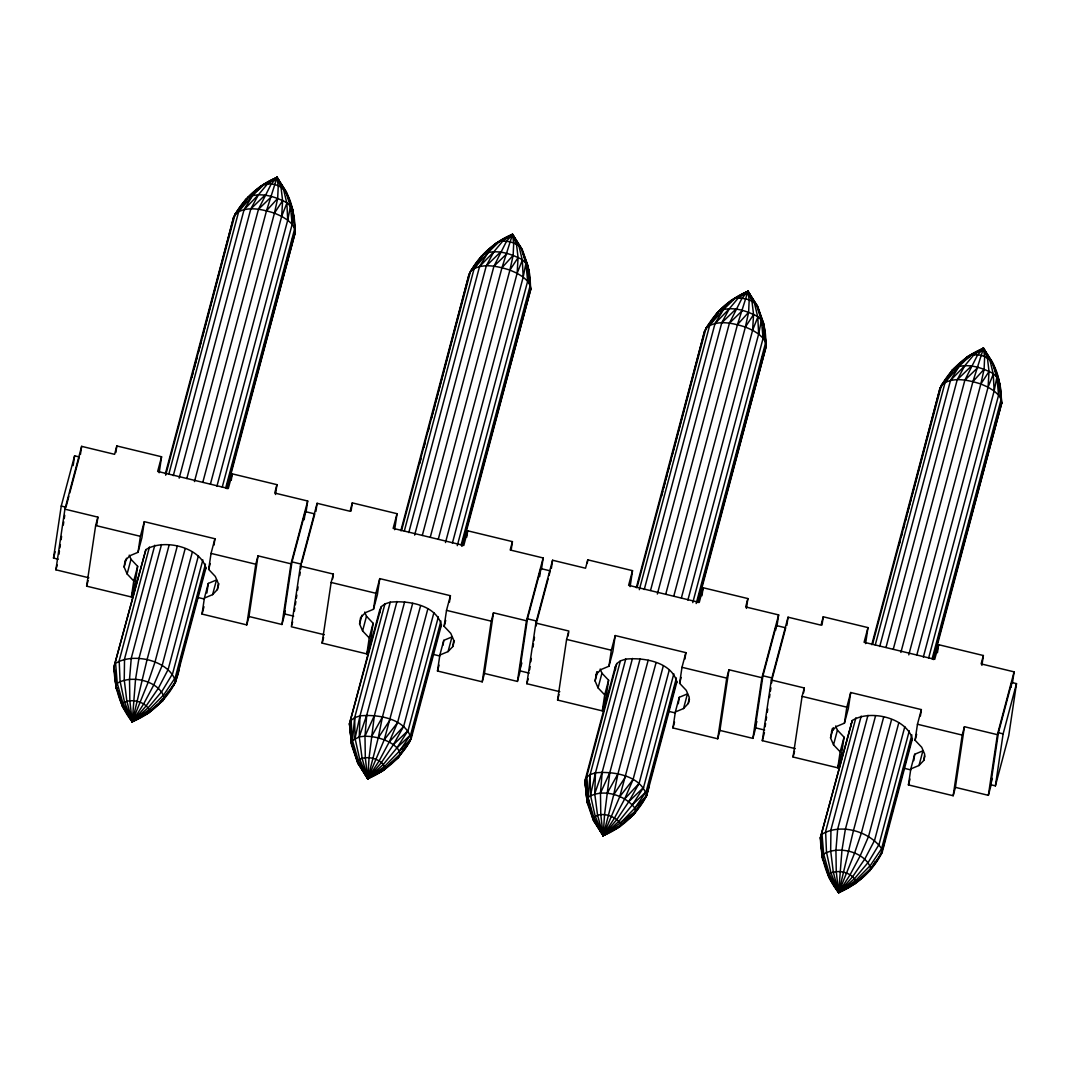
<?xml version="1.0" encoding="UTF-8"?>
<svg xmlns="http://www.w3.org/2000/svg" width="1070" height="1070" viewBox="0 0 1070 1070"><rect width="100%" height="100%" fill="white"/><g stroke="black" fill="none" stroke-linecap="round" stroke-linejoin="round"><path stroke-width="1.5" d="M411.709 734.073C409.369 749.936 393.399 758.362 384.264 769.825L367.679 778.706L362.061 758.015L359.266 736.842L360.002 715.883L390.256 602.183C408.365 600.337 435.905 604.965 441.428 624.947L411.174 738.661C401.986 756.557 386.417 771.136 367.679 778.706L357.795 763.07L351.709 745.549L349.475 723.735L379.73 610.034L381.335 606.61L384.919 603.935L390.256 602.183M649.303 783.013C648.179 802.393 631.808 814.016 619.731 826.776L603.159 835.657L597.541 815.059L594.733 793.739L595.482 772.834L625.736 659.133C643.832 657.288 671.371 661.915 676.895 681.898L646.641 795.612C637.466 813.508 621.897 828.086 603.159 835.657L593.261 820.021L587.189 802.5L584.956 780.685L615.21 666.984L616.802 663.56L620.399 660.885L625.736 659.133M222.252 487.091L292.177 224.272L292.765 209.854L286.8 192.64L277.05 177.406C258.351 184.976 242.756 199.582 233.568 217.437L165.355 473.809M457.291 545.646L527.657 281.223L528.232 266.804L522.267 249.591L512.53 234.343C493.818 241.927 478.223 256.519 469.034 274.388L400.822 530.76M692.771 602.597L763.124 338.173L763.712 323.755L757.747 306.542L747.997 291.294C729.299 298.878 713.69 313.47 704.515 331.339L636.302 587.711M928.666 657.93L998.604 395.124L999.179 380.706L993.214 363.492L983.464 348.245C964.765 355.815 949.17 370.421 939.982 388.29L871.769 644.662M202.792 482.396L274.442 213.131L277.665 198.431L278.24 186.167L277.05 177.406L260.224 186.568L249.604 196.907M438.259 539.347L509.909 270.081L513.145 255.369L513.707 243.104L512.53 234.343L495.691 243.519L488.615 250.407M673.739 596.298L745.375 327.032L748.612 312.32L749.187 300.055L747.997 291.294L731.171 300.469L720.551 310.808M908.778 654.853L980.856 383.983L984.079 369.27L984.654 357.005L983.464 348.245L966.638 357.42L953.664 370.046M210.442 484.001L281.664 216.341L282.614 200.678L281.049 187.437L277.05 177.406C258.418 185.351 242.997 199.448 233.568 217.437L202.377 337.05M445.494 542.557L517.131 273.291L518.081 257.629L516.516 244.388L512.53 234.343C493.899 242.301 478.477 256.399 469.034 274.388L435.744 402.079M681.389 597.903L752.611 330.242L753.561 314.567L751.983 301.339L747.997 291.294C733.712 297.955 719.762 307.117 711.55 320.893M916.87 654.84L988.078 387.193L989.028 371.517L987.463 358.289L983.464 348.245L968.082 356.216L952.287 370.006L939.982 388.29L911.747 496.587M387.126 766.869L382.471 771.029L367.679 778.706L369.07 757.854L374.38 715.562L404.634 601.848M620.279 825.906L603.159 835.657L604.537 814.899L609.846 772.513L640.114 658.799M403.457 748.987L398.414 757.48L385.16 768.126L367.679 778.706L365.311 757.64L364.99 736.187L366.729 715.175L396.983 601.474M639.78 804.533L633.895 814.43L620.627 825.077L603.159 835.657L600.792 814.685L600.471 793.084L602.196 772.125L632.464 658.424M353.474 748.719L351.468 742.901L352.471 740.52L354.665 717.636L384.919 603.935M620.399 660.885L590.132 774.586L587.938 797.418L586.935 799.852L593.088 818.416L603.159 835.657L610.448 830.614M58.208 559.195L53.5 558.058L61.244 506.07L74.606 455.82L79.314 456.957L69.71 493.069M88.863 577.787L55.894 569.815L64.922 509.159L81.641 446.351L114.597 454.322L116.831 445.949L161.57 456.77L159.189 472.753M58.93 554.327L59.425 551.077M59.907 547.827L60.388 544.577M61.11 539.708L61.592 536.458M63.29 525.076L63.772 521.826M64.253 518.576L64.735 515.325M73.161 465.57L74.606 455.82M80.41 454.536L81.641 446.351M129.229 555.156L131.008 559.302L137.655 566.338L135.275 582.321L131.369 596.98L86.63 586.159L95.658 525.504L97.892 517.131L64.922 509.159M96.674 525.33L97.892 517.131M115.854 452.503L116.831 445.949M131.369 596.98L133.75 580.983L127.116 573.961L124.133 567.046L125.056 560.8L129.818 555.758L138.017 552.321L141.922 537.662L144.303 521.665L214.936 538.758L213.987 545.152M138.017 552.321L140.397 536.324L144.303 521.665M248.976 616.507L281.945 624.492L290.973 563.823L258.017 555.852L248.976 616.507L246.755 624.893L202.016 614.073L204.397 598.077L208.289 583.417L216.488 579.98L212.596 594.639L204.397 598.077M212.596 594.639L217.357 589.583L218.28 583.351L215.297 576.422L208.663 569.4L211.044 553.404L214.936 538.758M206.871 593.007L208.289 583.417M231.254 480.243L232.217 473.849L276.956 484.67L275.485 494.5M246.755 624.893L255.784 564.224L258.017 555.852M293.688 616.146L284.259 613.872L292.003 561.884L305.378 511.634L314.794 513.908L301.834 562.593M304.161 519.752L305.137 513.252M305.98 512.49L307.692 501.014L274.722 493.043L276.956 484.67M394.656 529.703L397.037 513.707L352.297 502.887L350.077 511.273L317.108 503.301L300.402 566.11L291.361 626.766L324.33 634.737M294.411 611.278L294.892 608.028M295.373 604.777L295.855 601.527M296.337 598.277L296.831 595.027M297.554 590.159L298.035 586.908M299.734 575.526L300.215 572.276M300.697 569.026L301.178 565.776M315.891 511.487L317.108 503.301M364.696 612.107L366.488 616.253L373.122 623.275L370.742 639.271L366.849 653.93L322.11 643.11L331.138 582.454L333.358 574.082L300.402 566.11M332.636 578.99L333.358 574.082M351.08 511.085L352.297 502.887M366.849 653.93L369.23 637.934L362.583 630.912L359.6 623.997L360.536 617.751L365.298 612.695L373.497 609.271L377.389 594.612L379.77 578.616L450.416 595.696L449.467 602.102M373.497 609.271L375.878 593.275L379.77 578.616M484.456 673.458L517.425 681.429L526.453 620.774L493.484 612.802L484.456 673.458L482.222 681.831L437.483 671.01L439.864 655.027L443.769 640.368L451.968 636.931L448.062 651.59L439.864 655.027M448.062 651.59L452.824 646.534L453.76 640.301L450.778 633.373L444.13 626.351L446.511 610.355L450.416 595.696M443.047 645.17L443.769 640.368M466.734 537.193L467.684 530.8L512.423 541.621L511.206 549.819M482.222 681.831L491.25 621.175L493.484 612.802M529.155 673.097L519.739 670.823L527.47 618.834L540.845 568.585L550.261 570.858L549.017 575.566M539.641 576.703L540.604 570.203M541.46 569.441L543.159 557.965L510.189 549.993L512.423 541.621M559.811 691.688L526.841 683.717L535.869 623.061L552.575 560.239L585.544 568.223L587.778 559.837L632.517 570.658L630.136 586.654M529.637 669.847L530.118 666.597M530.854 661.728L531.335 658.478M533.02 647.109L533.502 643.859M533.997 640.609L534.478 637.359M536.164 625.977L536.659 622.727M551.358 568.438L552.575 560.239M600.163 669.058L601.955 673.204L608.603 680.226L606.222 696.222L602.316 710.881L557.577 700.061L566.605 639.405L568.839 631.033L535.869 623.061M568.103 635.941L568.585 632.664M587.283 563.128L587.778 559.837M602.316 710.881L604.697 694.885L598.05 687.863L595.081 680.948L596.792 671.773M596.003 674.702L600.765 669.646L608.964 666.222L611.344 650.226L615.25 635.567L685.883 652.646L684.934 659.053M615.25 635.567L612.869 651.563L608.964 666.222M719.923 730.409L752.892 738.38L761.92 677.725L728.951 669.753L719.923 730.409L717.702 738.781L672.963 727.961L675.344 711.978L679.236 697.319L687.435 693.882L683.543 708.541L675.344 711.978M683.543 708.541L688.291 703.485L689.227 697.252L686.245 690.324L679.611 683.302L681.991 667.305L685.883 652.646M678.286 703.712L679.236 697.319M701.96 595.749L703.15 587.751L747.89 598.571L746.432 608.402M717.702 738.781L726.731 678.126L728.951 669.753M764.622 730.048L755.206 727.774L762.95 675.772L776.312 625.535L785.741 627.809L772.366 678.059L762.95 675.772M775.589 630.404L776.312 625.535M776.927 626.391L778.639 614.916L745.67 606.944L747.89 598.571M795.278 748.639L762.308 740.667L771.336 679.998L788.055 617.189L821.024 625.161L823.245 616.788L867.984 627.608L865.603 643.605M765.117 726.797L765.598 723.547M766.08 720.297L766.561 717.047M767.284 712.179L767.765 708.928M769.464 697.56L769.945 694.31M770.427 691.059L770.922 687.809M771.644 682.928L772.125 679.677M786.838 625.388L788.055 617.189M835.643 726.008L837.422 730.155L844.069 737.176L841.689 753.173L837.783 767.832L793.044 757.012L802.085 696.356L804.306 687.983L771.336 679.998M803.57 692.892L804.306 687.983M822.028 624.987L823.245 616.788M837.783 767.832L840.164 751.835L833.53 744.814L830.547 737.899L832.259 728.723M831.484 731.653L836.245 726.597L844.431 723.173L846.825 707.176L850.717 692.517L921.364 709.597L920.401 716.004M850.717 692.517L848.336 708.514L844.431 723.173M955.403 787.359L988.359 795.331L997.4 734.675L964.431 726.704L955.403 787.359L953.169 795.732L908.43 784.912L910.811 768.915L914.716 754.27L922.902 750.832L919.01 765.491L910.811 768.915M919.01 765.491L923.771 760.436L924.694 754.189L921.725 747.275L915.077 740.253L917.458 724.256L921.364 709.597M913.753 760.663L914.716 754.27M937.44 652.7L938.631 644.702L983.37 655.522L981.899 665.353M953.169 795.732L962.197 735.077L964.431 726.704M990.686 784.725L998.417 732.723L1011.792 682.486L1016.5 683.623L1008.756 735.612L995.394 785.861L990.686 784.725L992.358 778.438M995.394 785.861L1003.125 733.873L1016.5 683.623M1011.07 687.355L1011.551 684.105M1012.394 683.342L1014.106 671.866L981.136 663.895L983.37 655.522M216.929 486.181L287.723 220.139L290.438 206.416L285.476 190.687L277.05 177.406L264.959 184.722M452.396 543.132L523.19 277.09L525.918 263.354L520.956 247.638L512.53 234.343L504.465 239.225M687.876 600.083L758.657 334.041L761.385 320.304L756.423 304.589L747.997 291.294L738.594 296.992M923.343 657.034L994.137 390.991L996.865 377.255L991.903 361.54L983.464 348.245L974.061 353.943M381.335 606.61L349.475 723.735L351.468 742.901L357.795 763.07L367.679 778.706L378.245 737.859L382.431 717.007L412.686 603.293M616.802 663.56L586.547 777.261L587.938 797.418L593.261 820.021L603.159 835.657L613.725 794.756L617.912 773.958L648.166 660.243M372.547 775.349L367.679 778.706L359.64 758.897L355.026 738.394L360.002 715.883C378.111 714.051 405.637 718.679 411.174 738.661L398.414 757.48L389.453 764.796M673.819 673.806L643.565 787.507L632.504 804.68L618.955 821.252L603.159 835.657L593.689 817.132L587.938 797.418C602.209 788.068 625.027 794.756 634.831 808.131L635.312 811.555L603.159 835.657L595.134 815.928L590.493 795.291L595.482 772.834C613.578 771.002 641.117 775.63 646.641 795.612L633.895 814.43L624.92 821.747M191.851 377.456L193.108 372.601M193.951 369.377L197.321 356.444M198.164 353.207L201.535 340.287M419.734 463.497L420.991 458.656M423.947 447.34L425.218 442.485M428.16 431.17L429.431 426.328M431.531 418.236L434.901 405.316M661.528 496.199L662.785 491.357M663.627 488.121L664.898 483.279M665.741 480.042L667.011 475.187M667.854 471.964L669.111 467.108M669.954 463.872L671.224 459.03M672.067 455.793L704.515 331.339L709.784 323.501M899.108 545.071L900.365 540.23M901.207 536.993L902.478 532.138M903.321 528.914L904.578 524.059M905.434 520.822L906.691 515.981M907.534 512.744L910.904 499.81M227.549 484.121L228.833 479.293M229.689 476.07L230.973 471.241M231.829 468.018L233.113 463.19M233.969 459.966L235.253 455.138M236.109 451.914L237.379 447.086M238.236 443.863L241.659 430.983M242.515 427.759L244.227 421.312M246.782 411.656L248.066 406.827M251.062 395.552L252.346 390.71M255.342 379.449L256.613 374.607M259.609 363.332L260.893 358.504M263.889 347.228L265.159 342.4M268.155 331.125L269.439 326.296M272.435 315.021L273.719 310.193M274.562 306.97L275.846 302.141M276.702 298.918L277.986 294.089M278.842 290.866L280.126 286.038M280.982 282.814L282.266 277.973M283.122 274.763L284.393 269.921M285.249 266.711L286.533 261.869M287.389 258.646L288.673 253.817M291.669 242.542L292.939 237.714L291.602 242.529M461.745 545.914L465.169 533.02M466.025 529.81L469.436 516.917M470.292 513.694L473.716 500.813M474.572 497.59L477.982 484.71M478.838 481.487L482.262 468.606M483.118 465.383L486.529 452.503M487.385 449.28L489.953 439.609M492.949 428.334L494.233 423.506M497.216 412.231L498.5 407.402M507.902 371.972L509.186 367.144M512.182 355.869L513.466 351.027M516.449 339.765L517.733 334.923M520.729 323.648L522.013 318.82M524.995 307.545L526.279 302.716M699.352 594.813L702.776 581.919M703.632 578.696L707.043 565.816M707.899 562.593L711.323 549.712M712.179 546.489L713.463 541.661M714.319 538.437L715.589 533.609M716.445 530.386L717.729 525.557M718.585 522.334L719.869 517.505M720.725 514.282L722.009 509.454M722.865 506.23L724.149 501.389M724.992 498.179L726.276 493.337M727.132 490.127L728.416 485.285M729.272 482.062L730.556 477.233M731.412 474.01L732.696 469.182M733.552 465.958L734.822 461.13M735.678 457.906L739.102 445.026M739.958 441.803L743.382 428.923M744.225 425.699L747.649 412.819M748.505 409.596L751.929 396.716M752.785 393.492L754.056 388.651M757.052 377.389L758.336 372.547M761.332 361.272L762.602 356.444M936.959 643.699L938.243 638.87M939.099 635.647L940.383 630.818M941.239 627.595L942.523 622.767M943.379 619.543L944.663 614.715M945.505 611.492L946.789 606.663M947.645 603.44L948.929 598.611M949.785 595.388L951.069 590.56M951.925 587.336L953.209 582.508M954.066 579.285L955.336 574.456M956.192 571.233L957.476 566.391M958.332 563.181L959.616 558.339M960.472 555.129L961.756 550.288M962.612 547.064L963.896 542.236M964.739 539.012L966.023 534.184M969.019 522.909L970.303 518.081M973.299 506.805L974.569 501.977M977.565 490.702L978.849 485.874M981.845 474.598L983.116 469.77M986.112 458.495L987.396 453.653M990.392 442.391L991.676 437.55M994.659 426.275L995.943 421.446M68.868 496.212L65.952 507.207L61.244 506.07M53.5 558.058L55.172 551.786M55.894 569.815L57.178 564.987M86.63 586.159L88.114 580.582M124.133 567.046L126.474 558.246M127.116 573.961L131.008 559.302M161.57 456.77L157.664 471.415L228.311 488.508L232.217 473.849M133.75 580.983L137.655 566.338M117.994 691.768L116.242 688.598L114.008 666.784L145.854 549.659C163.469 538.384 199.836 546.743 205.948 567.996L175.694 681.71C166.519 699.606 150.95 714.185 132.212 721.755C119.639 706.24 114.463 686.458 114.008 666.784L145.854 549.659M165.663 475.227L235.159 214.027L248.427 197.014C259.515 192.466 272.208 195.73 282.614 200.678C295.962 205.52 294.17 220.928 295.253 232.364L227.041 488.736M149.452 546.984L119.198 660.685L120.054 681.175L124.454 701.8L132.212 721.755L148.797 712.874C162.867 699.432 178.57 685.482 179.64 664.309M168.819 474.157L238.757 211.352L248.427 197.014M154.789 545.232L124.535 658.933L124.24 679.798L126.835 701.01L132.212 721.755L143.219 715.562M173.3 475.628L244.094 209.6L252.667 195.476L264.076 184.481C292.097 179.386 293.488 212.743 295.253 232.364L237.219 448.571M161.517 544.523L131.262 658.224L129.523 679.236L129.844 700.689L132.212 721.755L149.68 711.175L162.948 700.529L167.99 692.049M179.172 478.143L250.821 208.891L258.405 194.82L267.326 184.12L277.05 177.406L284.607 190.326M169.167 544.897L138.913 658.612L135.515 679.544L132.212 721.755L138.297 717.555M186.822 478.531L258.472 209.265L271.058 184.321L277.05 177.406L283.443 188.909L286.854 203.273L287.723 220.139L292.177 224.272L294.758 228.432L225.676 488.027M177.219 546.355L146.964 660.056L132.212 721.755L122.314 706.12L115.988 685.95L117.245 683.275C131.757 674.448 158.868 680.774 164.365 697.653L162.948 700.529L147.005 714.078L144.597 714.787M194.446 481.594L266.524 210.71L277.05 177.406L279.163 181.753M185.137 548.763L154.869 662.477L148.035 682.566L132.212 721.755L122.14 704.515L115.988 685.95M192.359 551.986L162.105 665.687L153.706 685.094L143.607 704.02L132.212 721.755L125.31 709.851M198.418 555.785L168.15 669.486L158.454 688.077L146.309 705.718L132.212 721.755L122.849 702.99L117.245 683.275L115.6 663.373C133.215 652.098 169.582 660.444 175.694 681.71L164.365 697.653M202.872 559.904L172.618 673.618L161.958 691.3L148.315 707.564L132.212 721.755L130.5 717.448M205.453 564.077L175.199 677.778L163.977 694.577L149.452 709.423L132.212 721.755L132.065 718.92M180.496 661.099L183.906 648.286M184.749 645.09L188.16 632.276M189.015 629.066L192.426 616.266M193.282 613.057L196.679 600.243M197.535 597.047L200.946 584.233M201.802 581.023L204.357 571.42M208.663 569.4L210.215 563.542M202.016 614.073L203.969 606.743M217.357 589.583L218.909 583.725M290.973 563.823L307.692 501.014M284.259 613.872L285.101 610.729M281.945 624.492L284.941 613.217M291.789 625.147L292.645 621.938M322.11 643.11L323.595 637.533M359.6 623.997L361.941 615.196M362.583 630.912L366.488 616.253M397.037 513.707L393.145 528.366L463.778 545.459L467.684 530.8M369.23 637.934L373.122 623.275M401.558 530.559L470.639 270.977L483.894 253.964C494.982 249.417 507.675 252.68 518.081 257.629C531.429 262.471 529.65 277.879 530.733 289.315L462.521 545.673M404.299 531.108L474.224 268.302L483.894 253.964M408.78 532.579L479.561 266.55L488.147 252.426L499.543 241.432C507.608 240.402 517.452 242.529 522.267 249.591M414.638 535.094L486.288 265.841L493.872 251.771L502.793 241.071L512.53 234.343L520.073 247.277M422.289 535.481L493.939 266.216L506.538 241.272L512.53 234.343L518.91 245.859L522.32 260.224L523.19 277.09L527.657 281.223L530.225 285.382L530.733 289.315L466.186 529.717M430.354 536.926L501.99 267.661L512.53 234.343L516.743 243.064M360.002 715.883L354.665 717.636L351.08 720.311L351.468 742.901L357.607 761.466L367.679 778.706L384.237 739.798L420.604 605.714M361.54 768.126L367.679 778.706L379.088 760.971L389.186 742.045L397.572 722.638L427.826 608.937M351.08 720.311L352.471 740.52L358.183 760.115L367.679 778.706L381.495 762.455L393.412 744.64L403.631 726.436L433.885 612.736M365.967 774.399L367.679 778.706L383.541 764.234L397.01 747.769L408.098 730.556L438.352 616.855M367.679 778.706L384.866 766.2L399.324 751.22L410.666 734.729L440.92 621.028M461.157 544.978L530.225 285.382L528.74 270.148L522.601 251.584L528.232 266.804L530.225 285.382M412.552 730.864L415.962 718.05M416.818 714.854L420.229 702.04M421.072 698.83L424.482 686.017M425.338 682.82L428.749 670.007M430.876 661.996L432.16 657.194M435.142 645.986L436.413 641.184M444.13 626.351L445.695 620.493M437.483 671.01L439.048 665.152M452.824 646.534L454.389 640.676M526.453 620.774L543.159 557.965M519.739 670.823L521.826 662.972M517.425 681.429L520.421 670.168M548.174 578.709L536.899 621.108L527.47 618.834M526.841 683.717L528.125 678.888M557.577 700.061L559.062 694.483M595.081 680.948L597.421 672.147M598.05 687.863L601.955 673.204M632.517 570.658L628.612 585.317L699.258 602.41L703.15 587.751M604.697 694.885L608.603 680.226M637.038 587.51L706.106 327.928L719.374 310.915C730.462 306.368 743.155 309.631 753.561 314.567C766.909 319.422 765.117 334.83 766.2 346.265L697.988 602.624M639.338 589.677L709.704 325.253L719.374 310.915M644.247 589.53L715.041 323.501L723.614 309.377L735.023 298.383C743.075 297.353 752.932 299.48 757.747 306.542M650.547 590.439L721.768 322.779L729.352 308.722L738.26 298.022L747.997 291.294L756.396 305.659M657.341 594.037L729.419 323.167L742.005 298.222L747.997 291.294L754.39 302.81L757.787 317.175L758.657 334.041L763.124 338.173L765.705 342.333L766.2 346.265L698.202 599.574M665.821 593.877L737.471 324.611L747.997 291.294L751.514 298.557M597.02 825.077L603.159 835.657L619.731 796.695L656.07 662.664M601.447 831.35L603.159 835.657L614.514 818.002L624.679 798.942L633.052 779.589L663.306 665.874M603.159 835.657L616.909 819.473L628.906 801.537L639.098 783.387L669.352 669.686M620.627 825.077L620.266 823.204L634.831 808.131L646.133 791.68L676.387 677.979M696.195 603.534L765.705 342.333L764.221 327.099L758.068 308.534L763.712 323.755L765.705 342.333M650.159 779.803L653.569 766.989M654.425 763.793L657.823 750.98M658.679 747.783L662.089 734.97M662.945 731.76L666.356 718.946M667.198 715.75L670.609 702.936M671.465 699.726L675.304 685.322M679.611 683.302L681.162 677.444M672.963 727.961L674.515 722.103M688.291 703.485L689.468 699.098M761.92 677.725L778.639 614.916M755.206 727.774L756.878 721.488M752.892 738.38L755.888 727.118M762.308 740.667L764.448 732.616M793.044 757.012L794.528 751.434M830.547 737.899L833.276 727.64M833.53 744.814L837.422 730.155M867.984 627.608L864.092 642.267L934.725 659.347L938.631 644.702M840.164 751.835L844.069 737.176M824.422 862.621L822.656 859.451L820.422 837.636L852.268 720.511C869.883 709.236 906.263 717.582 912.376 738.848L882.121 852.549C872.933 870.458 857.364 885.037 838.626 892.594C826.053 877.092 820.877 857.297 820.422 837.636L852.268 720.511M872.505 644.461L941.587 384.879L954.841 367.866C965.929 363.318 978.622 366.582 989.028 371.517C1002.376 376.372 1000.597 391.781 1001.68 403.216L933.468 659.575M855.866 717.836L825.612 831.537L826.481 852.014L830.868 872.639L838.626 892.594C859.932 882.523 881.118 864.386 884.783 839.963M875.247 645.009L945.171 382.204L954.841 367.866M861.203 716.084L830.949 829.785L830.668 850.65L833.262 871.863L838.626 892.594C853.057 885.425 867.917 876.33 875.247 861.484M879.727 646.481L950.508 380.438L959.095 366.314L970.49 355.334C998.364 350.238 1000.035 383.368 1001.68 403.216L935.835 648.46M867.93 715.375L837.676 829.076L835.938 850.088L836.258 871.542L838.626 892.594L856.094 882.028L870.793 868.506L882.121 852.549L881.613 848.63L911.867 734.916M886.014 647.39L957.235 379.73L964.819 365.672L973.74 354.959L983.464 348.245L991.863 362.61M875.581 715.75L845.327 829.464L841.943 850.382L838.626 892.594L844.711 888.408M893.236 649.383L964.886 380.117L977.485 355.173L983.464 348.245L989.857 359.761L993.268 374.125L994.137 390.991L998.604 395.124L1001.172 399.284L932.104 658.879M883.633 717.194L853.378 830.909L838.626 892.594L828.742 876.959L822.402 856.803L823.659 854.114C838.171 845.3 865.282 851.626 870.793 868.506L869.362 871.381M900.873 652.446L972.938 381.562L983.464 348.245L985.577 352.605M891.551 719.615L861.297 833.316L854.462 853.419L838.626 892.594L828.554 875.367L822.402 856.803M898.773 722.825L868.519 836.539L860.133 855.933L850.035 874.872L838.626 892.594L829.731 878.764L824.903 864.092M904.832 726.624L874.578 840.338L864.868 858.916L852.736 876.571L838.626 892.594L829.263 873.842L823.659 854.114L822.014 834.212C840.525 822.95 869.455 831.283 881.613 848.63L870.391 865.416L855.88 880.276L838.626 892.594L836.914 888.301M909.299 730.756L879.045 844.457L868.372 862.152L854.729 878.416L838.626 892.594L840.886 890.32M885.626 836.753L886.91 831.952M887.766 828.755L889.036 823.94M889.892 820.743L891.176 815.942M892.019 812.732L893.303 807.93M894.159 804.72L895.429 799.919M896.285 796.722L897.556 791.92M898.412 788.71L899.696 783.909M900.552 780.699L901.823 775.897M902.679 772.701L903.949 767.885M904.805 764.689L906.089 759.887M906.932 756.677L910.343 743.864M915.077 740.253L916.642 734.394M908.43 784.912L909.995 779.054M923.771 760.436L924.935 756.049M997.4 734.675L1014.106 671.866M988.359 795.331L991.368 784.056M227.255 485.673L236.35 451.794M461.865 545.847L465.33 532.94M933.669 656.525L934.966 651.683M524.862 307.518L526.186 302.703M352.471 740.52L359.266 736.842L366.729 715.175M594.733 793.739L602.196 772.125M287.723 220.139L281.664 216.341L286.854 203.273M523.19 277.09L517.131 273.291L522.32 260.224M758.657 334.041L752.611 330.242L757.787 317.175M994.137 390.991L988.078 387.193L993.268 374.125M245.873 199.154L242.061 205.48M481.353 256.104L478.477 261.107M715.843 315.396L716.82 313.055M951.31 372.347L952.287 370.006M359.266 736.842L364.99 736.187L374.38 715.562M600.471 793.084L609.846 772.513M257.562 190.406L260.224 186.568M495.691 243.519L492.601 247.17M730.529 301.874L731.171 300.469M966.638 357.42L962.96 362.462M204.892 570.283L205.948 567.996M440.358 627.234L441.428 624.947M620.266 823.204C614.835 815.688 599.748 810.685 593.088 818.416L586.935 799.852L584.956 780.685L586.547 777.261L590.132 774.586L595.482 772.834M675.839 684.185L676.895 681.898M911.306 741.122L912.376 738.848M293.996 234.852L295.253 232.364L293.835 225.93M528.847 293.06L530.733 289.315L528.954 281.276M764.314 350.01L766.2 346.265L764.421 338.227M999.795 406.948L1001.68 403.216L1000.958 399.993M998.644 386.109L999.688 384.05L993.535 365.485M855.211 883.726L856.094 882.028C852.964 872.424 837.529 868.813 829.263 873.842L828.742 876.959M364.99 736.187L371.584 736.561L382.431 717.007M607.064 793.458L617.912 773.958M235.159 214.027C246.287 205.32 262.11 209.319 274.442 213.131L282.614 200.678M470.639 270.977C481.767 262.27 497.577 266.269 509.909 270.081L518.081 257.629M371.584 736.561L378.245 737.859L390.349 719.414M706.106 327.928C717.234 319.208 733.044 323.22 745.375 327.032L753.561 314.567M941.587 384.879C952.715 376.159 968.524 380.171 980.856 383.983L989.028 371.517M613.725 794.756L625.816 776.365M233.568 217.437L240.175 208.142M471.87 270.402L476.591 263.768M708.286 326.029L713.008 319.382M939.982 388.29L941.867 385.641M943.753 382.98L949.424 375.008M159.791 702.656L162.72 698.603M378.245 737.859L384.237 739.798L397.572 722.638M619.731 796.695L633.052 779.589M238.757 211.352L252.667 195.476M474.224 268.302L488.147 252.426M709.704 325.253L723.614 309.377M945.171 382.204L959.095 366.314M266.524 210.71L277.665 198.431M501.99 267.661L513.145 255.369M737.471 324.611L748.612 312.32M972.938 381.562L984.079 369.27M384.237 739.798L389.186 742.045L403.631 726.436M624.679 798.942L639.098 783.387M399.846 754.604L399.324 751.22L411.174 738.661M634.831 808.131L646.641 795.612M244.094 209.6L258.405 194.82M479.561 266.55L493.872 251.771M715.041 323.501L729.352 308.722M950.508 380.438L964.819 365.672M258.472 209.265L271.66 196.492M493.939 266.216L507.127 253.443M729.419 323.167L742.607 310.38M964.886 380.117L978.074 367.331M250.821 208.891L264.999 195.195M486.288 265.841L500.479 252.145M721.768 322.779L735.946 309.083M957.235 379.73L971.413 366.034M389.186 742.045L393.412 744.64L408.098 730.556M628.906 801.537L643.565 787.507M399.324 751.22L397.01 747.769L410.666 734.729M632.504 804.68L646.133 791.68M273.438 180.763L277.05 177.406L278.133 180.509M745.589 293.541L747.997 291.294L749.08 294.397M981.056 350.492L983.464 348.245L984.547 351.348M252.239 194.74L259.582 187.972M720.739 310.888L724.403 307.505M953.758 370.086L958.653 365.579M962.331 362.208L970.035 356.377M171.708 686.913L174.102 685.121M407.175 743.864L409.569 742.072M273.104 180.282L277.05 177.406M508.584 237.232L512.53 234.343L513.6 237.46M742.74 295.133L747.997 291.294L748.625 294.504M980.842 350.171L983.464 348.245L984.092 351.455M292.003 561.884L301.419 564.158M998.417 732.723L1003.125 733.873M95.658 525.504L140.397 536.324M211.044 553.404L255.784 564.224M331.138 582.454L375.878 593.275M446.511 610.355L491.25 621.175M566.605 639.405L611.344 650.226M681.991 667.305L726.731 678.126M802.085 696.356L846.825 707.176M917.458 724.256L962.197 735.077M197.883 597.475L204.303 599.026M433.363 654.425L439.783 655.977M668.83 711.376L675.25 712.928M904.297 768.313L910.73 769.878M980.856 383.983L988.078 387.193M745.375 327.032L752.611 330.242M509.909 270.081L517.131 273.291M274.442 213.131L281.664 216.341M393.412 744.64L397.01 747.769M588.941 805.67L587.189 802.5L584.956 780.685M996.478 376.359L999.688 384.05M760.997 319.408L764.221 327.099M526.814 265.534L528.74 270.148M291.348 208.583L293.274 213.197M287.121 194.633L292.765 209.854L294.758 228.432M589.423 807.141L594.265 821.813M353.956 750.19L358.784 764.863M118.489 693.24L123.317 707.912M820.422 837.636L822.268 849.66M586.253 789.473L586.801 792.709M349.475 723.735L351.589 737.377M114.008 666.784L116.122 680.426M385.16 768.126C381.99 758.483 366.341 754.791 358.183 760.115L357.795 763.07M850.677 723.922L851.011 726.543M615.21 666.984L615.544 669.593M379.73 610.034L380.064 612.642M149.68 711.175C146.55 701.572 131.115 697.974 122.849 702.99L122.314 706.12M999.179 380.706L1001.172 399.284M996.865 377.255L998.604 395.124M761.385 320.304L763.124 338.173M525.918 263.354L527.657 281.223M290.438 206.416L292.177 224.272M820.931 841.568L822.656 859.451M349.984 727.667L351.709 745.549M114.503 670.716L116.242 688.598M590.132 774.586L590.493 795.291M586.547 777.261L586.935 799.852M354.665 717.636L355.026 738.394"/></g></svg>
